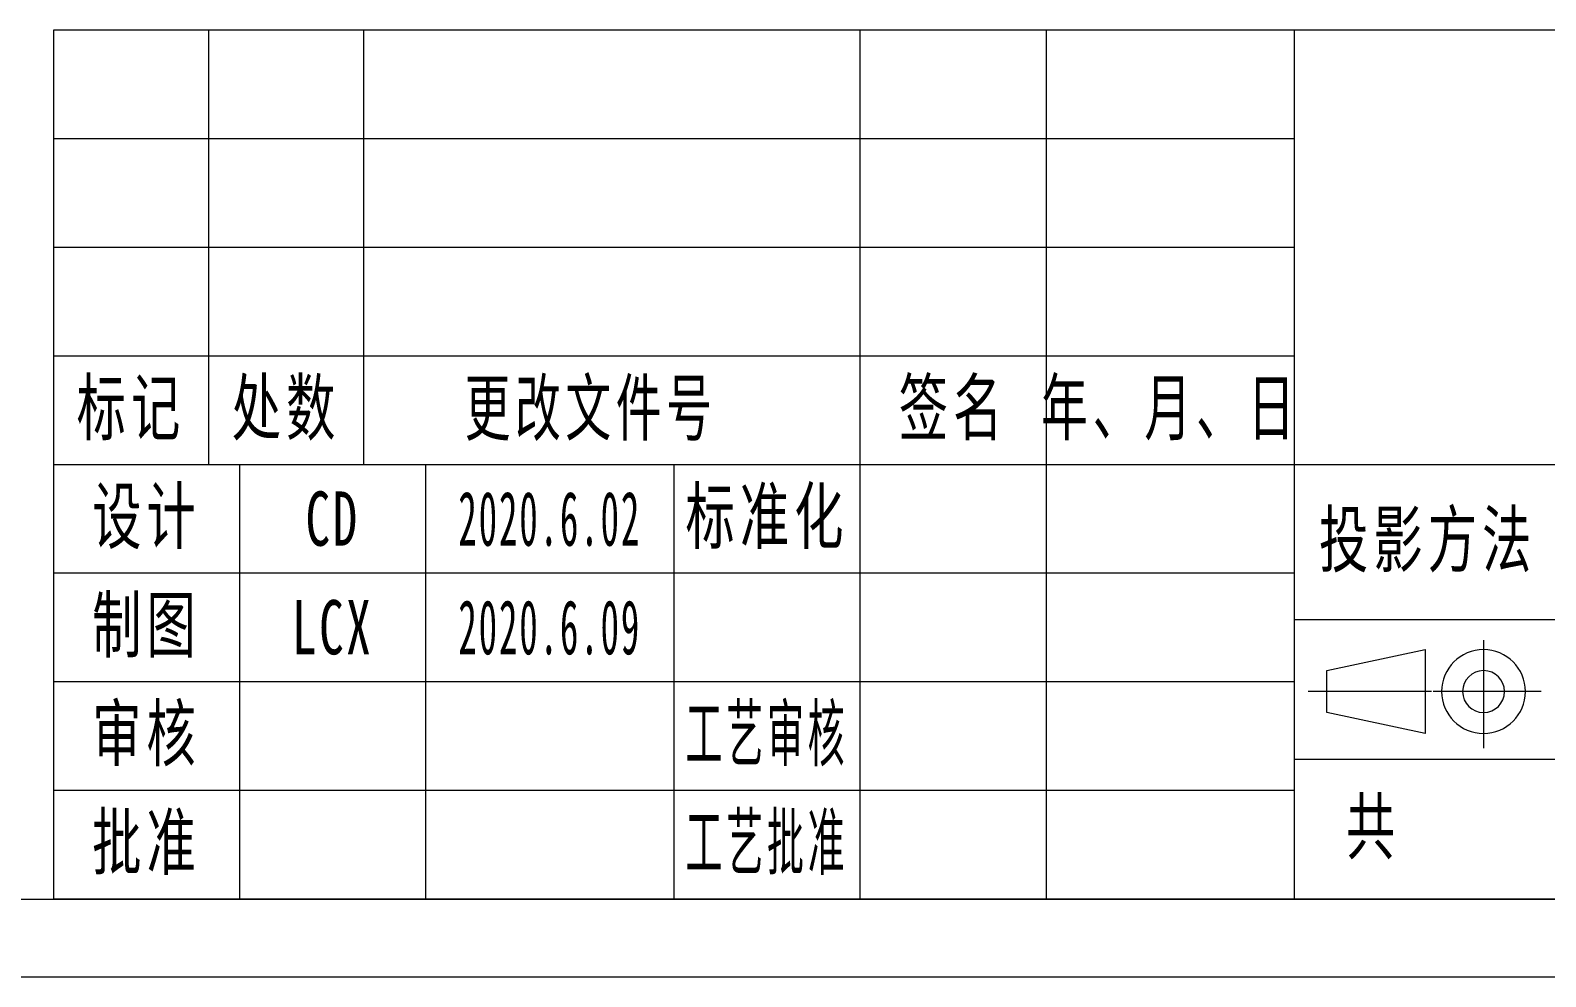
# Model space of a CAD drawing. Header units: millimetres. Extents: x -15766 to 80009, y -9701 to 15159.
# Drawn here: x -9367.6 to -9269.9, y 11134.1 to 11195.1 of the extents above; entities that cross this region are included whole.
import ezdxf

# ---------------------------------------------------------------- set-up
doc = ezdxf.new("R2010")
doc.units = ezdxf.units.MM
doc.linetypes.add('CENTER-HOKUTO_1', pattern=[16, 13, -1, 1, -1])
for name, color, linetype, lineweight in [('CDRAFT0', 7, 'Continuous', 18), ('title_frame', 7, 'Continuous', 18), ('尺寸线层', 3, 'Continuous', 18), ('粗实线层_1', 7, 'Continuous', 15), ('细实线层', 7, 'Continuous', 18)]:
    doc.layers.add(name, color=color, linetype=linetype, lineweight=lineweight)
doc.styles.add('UserTxtStyle1', font='', dxfattribs={"width": 0.618357})
doc.styles.add('UserTxtStyle2', font='', dxfattribs={"width": 0.634692})
doc.styles.add('标准', font='', dxfattribs={"width": 0.667})
doc.styles.get('UserTxtStyle1').set_extended_font_data('宋体')
doc.styles.get('UserTxtStyle2').set_extended_font_data('宋体')
doc.styles.get('标准').set_extended_font_data('宋体')

# ---------------------------------------------------------------- blocks, each defined once
blk = doc.blocks.new('*X8')
at = {"layer": 'CDRAFT0'}
blk.add_line((0, 0), (420, 0), dxfattribs=at)
at = {"layer": '粗实线层_1'}
blk.add_line((25, 5), (415, 5), dxfattribs=at)

msp = doc.modelspace()

# ---------------------------------------------------------------- linework, layer by layer
at = {"layer": '粗实线层_1'}
for p, q in [((-9186.09687, 11195.10436), (-9366.09687, 11195.10436)), ((-9366.09687, 11195.10436), (-9366.09687, 11139.10436)), ((-9286.09687, 11195.10436), (-9286.09687, 11139.10436)), ((-9236.09687, 11167.10436), (-9366.09687, 11167.10436)), ((-9326.09687, 11167.10436), (-9326.09687, 11139.10436)), ((-9286.09687, 11160.10436), (-9366.09687, 11160.10436)), ((-9286.09687, 11153.10436), (-9366.09687, 11153.10436)), ((-9236.09687, 11148.10436), (-9286.09687, 11148.10436)), ((-9286.09687, 11146.10436), (-9366.09687, 11146.10436)), ((-9186.09687, 11139.10436), (-9366.09687, 11139.10436))]:
    msp.add_line(p, q, dxfattribs=at)
at = {"layer": '细实线层'}
for p, q in [((-9356.09687, 11195.10436), (-9356.09687, 11167.10436)), ((-9346.09687, 11195.10436), (-9346.09687, 11167.10436)), ((-9314.09687, 11195.10436), (-9314.09687, 11139.10436)), ((-9302.09687, 11195.10436), (-9302.09687, 11139.10436)), ((-9286.09687, 11188.10436), (-9366.09687, 11188.10436)), ((-9286.09687, 11181.10436), (-9366.09687, 11181.10436)), ((-9286.09687, 11174.10436), (-9366.09687, 11174.10436)), ((-9354.09687, 11167.10436), (-9354.09687, 11139.10436)), ((-9342.09687, 11167.10436), (-9342.09687, 11139.10436)), ((-9236.09687, 11157.10436), (-9286.09687, 11157.10436))]:
    msp.add_line(p, q, dxfattribs=at)
at = {"layer": '细实线层', "color": 2, "linetype": 'CENTER-HOKUTO_1', "lineweight": 18}
for p, q in [((-9273.89875, 11155.80419), (-9273.89875, 11148.82739)), ((-9277.24883, 11152.48319), (-9285.20689, 11152.48319)), ((-9270.18641, 11152.48319), (-9277.14206, 11152.48319))]:
    msp.add_line(p, q, dxfattribs=at)
at = {"layer": '细实线层', "color": 3}
for p, q in [((-9283.9952, 11153.83319), (-9277.66815, 11155.18319)), ((-9277.66815, 11155.18319), (-9277.66815, 11149.78319)), ((-9283.9952, 11151.13319), (-9283.9952, 11153.83319)), ((-9277.66815, 11149.78319), (-9283.9952, 11151.13319))]:
    msp.add_line(p, q, dxfattribs=at)
for radius in [2.7, 1.35]:
    msp.add_arc((-9273.89875, 11152.48319), radius, 0, 359.9893827, dxfattribs=at)

# ---------------------------------------------------------------- block references
at = {"layer": 'title_frame'}
msp.add_blockref('*X8', (-9601.09687, 11134.10436), dxfattribs=at)

# ---------------------------------------------------------------- texts
at = {"layer": '尺寸线层', "char_height": 3.5, "attachment_point": 5, "line_spacing_factor": 1.15057}
for s, insert, width, style in [('\\T1.1;标记', (-9361.09687, 11170.60436), 18, '标准'), ('\\T1.1;处数', (-9351.09687, 11170.60436), 18, '标准'), ('\\T1.1;更改文件号', (-9331.46345, 11170.58037), 30, 'UserTxtStyle1'), ('\\T1.1;签名', (-9308.09687, 11170.60436), 22, '标准'), ('\\T1.1;年、月、日', (-9294.09687, 11170.60436), 30, 'UserTxtStyle2'), ('\\T1.1;设计', (-9360.09687, 11163.60436), 22, '标准'), ('{\\T1.1;CD}', (-9348.09687, 11163.60436), 22, '标准'), ('{\\W0.5;\\T1.1;2020.6.02}', (-9334.09687, 11163.60436), 16, '标准'), ('\\T1.1;标准化', (-9320.09687, 11163.60436), 22, '标准'), ('\\T1.1;投影方法', (-9277.50187, 11162.10436), 22, '标准'), ('\\T1.1;制图', (-9360.09687, 11156.60436), 22, '标准'), ('{\\T1.1;LCX}', (-9348.09687, 11156.60436), 22, '标准'), ('{\\W0.5;\\T1.1;2020.6.09}', (-9334.09687, 11156.60436), 16, '标准'), ('\\T1.1;审核', (-9360.09687, 11149.60436), 22, '标准'), ('{\\W0.5;\\T1.1;工艺审核}', (-9320.09687, 11149.60436), 22, '标准'), ('\\T1.1;共', (-9281.02554, 11143.60436), 8, '标准'), ('{\\T1.1;批准}', (-9360.09687, 11142.60436), 22, '标准'), ('{\\W0.5;\\T1.1;工艺批准}', (-9320.09687, 11142.60436), 22, '标准')]:
    msp.add_mtext(s, dxfattribs=dict(at, insert=insert, width=width, style=style))

doc.saveas('drawing.dxf')
